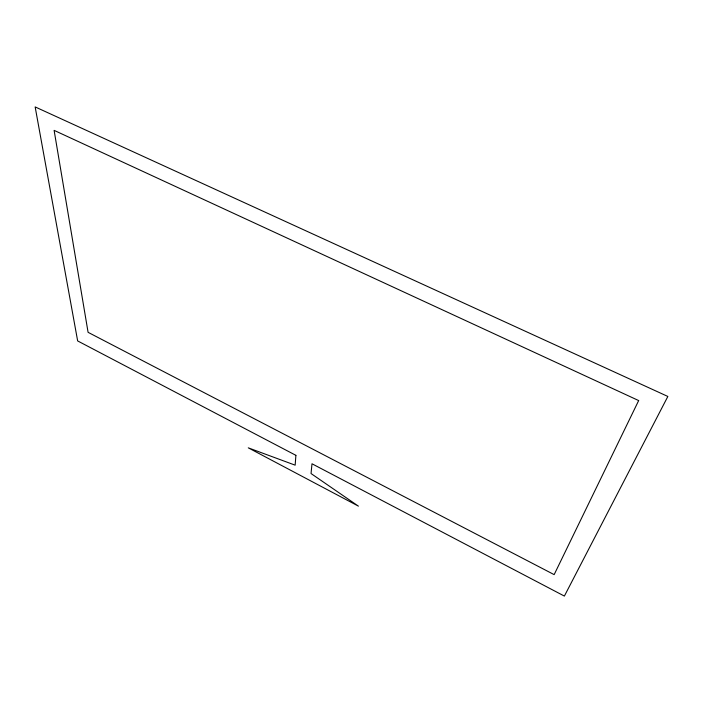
<?xml version="1.0" encoding="UTF-8"?>
<svg xmlns="http://www.w3.org/2000/svg" width="703" height="703" viewBox="0 0 703 703"><rect width="100%" height="100%" fill="white"/><g stroke="black" fill="none" stroke-linecap="round" stroke-linejoin="round"><path stroke-width="1.05" d="M295.893 455.333L295.155 465.166L248.273 447.837L358.416 506.142L311.042 473.541L311.991 463.769L564.377 596.082L667.85 396.457L35.15 106.918L77.655 340.929L295.893 455.333M638.667 400.569L554.157 574.632L88.086 332.326L54.113 130.363L638.667 400.569"/></g></svg>
